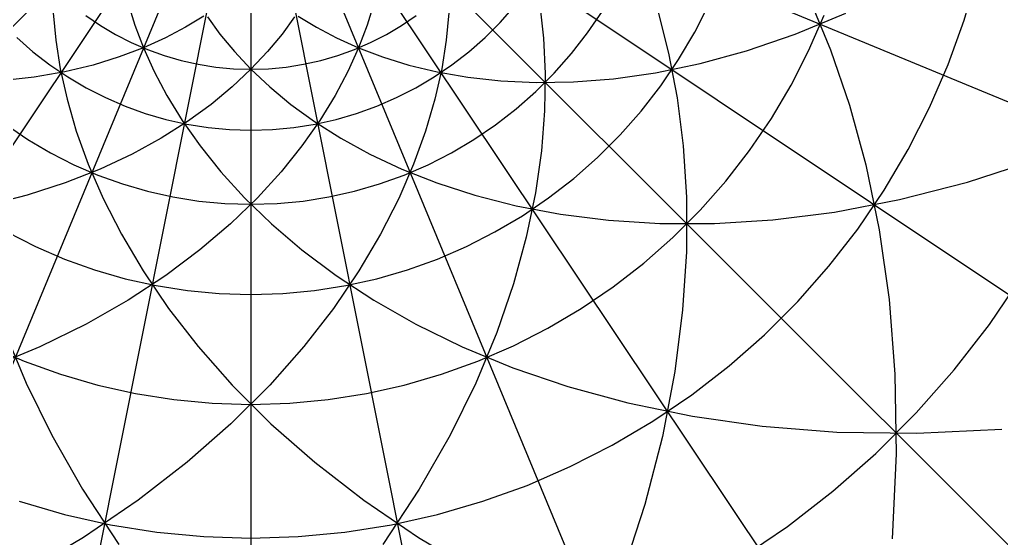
# Model space of a CAD drawing. Header units: metres. Extents: x -40000 to 40000, y -40000 to 40000.
# Drawn here: x -1423 to 4616, y -4616 to -1423 of the extents above; entities that cross this region are included whole.
import ezdxf

# ---------------------------------------------------------------- set-up
doc = ezdxf.new("R2010")
doc.units = ezdxf.units.M

msp = doc.modelspace()

# ---------------------------------------------------------------- linework, layer by layer
at = {"color": 0}
for p, q in [((-755.3, -1324.2), (-714.1, -1457.8)), ((755.3, -1324.2), (714.1, -1457.8)), ((3436.8, -1298.7), (3565.6, -1609.9)), ((-1217.2, -1380.7), (-1201.3, -1548.7)), ((1217.2, -1380.7), (1201.3, -1548.7)), ((1777.3, -1334.4), (1799.6, -1537)), ((2504, -1376.6), (2569.1, -1630.4)), ((3348.5, -1511.9), (3659.7, -1382.9)), ((-290.3, -1401.8), (-402.3, -1470.4)), ((-268.3, -1406.2), (-191.1, -1512.4)), ((268.3, -1406.2), (191.1, -1512.4)), ((290.3, -1401.8), (402.3, -1470.4)), ((-714.1, -1457.8), (-661.5, -1597)), ((-402.3, -1470.4), (-525.8, -1535.8)), ((402.3, -1470.4), (525.8, -1535.8)), ((714.1, -1457.8), (661.5, -1597)), ((-1201.3, -1548.7), (-1173.1, -1726.2)), ((-525.8, -1535.8), (-661.5, -1597)), ((-191.1, -1512.4), (-101.9, -1620.1)), ((191.1, -1512.4), (101.9, -1620.1)), ((525.8, -1535.8), (661.5, -1597)), ((1201.3, -1548.7), (1173.1, -1726.2)), ((1799.6, -1537), (1809.7, -1753.7)), ((3049.2, -1614.5), (3348.5, -1511.9)), ((-661.5, -1597), (-809.8, -1653)), ((-661.5, -1597), (-596.2, -1741.4)), ((-101.9, -1620.1), (0, -1728.6)), ((101.9, -1620.1), (0, -1728.6)), ((661.5, -1597), (596.2, -1741.4)), ((661.5, -1597), (809.8, -1653)), ((2569.1, -1630.4), (2621.3, -1904.5)), ((2762.6, -1693), (3049.2, -1614.5)), ((3565.6, -1609.9), (3681.7, -1949.3)), ((-809.8, -1653), (-971.1, -1702.5)), ((809.8, -1653), (971.1, -1702.5)), ((-1145.9, -1744.4), (-1334.4, -1777.3)), ((-1173.1, -1726.2), (-1131.3, -1913)), ((-971.1, -1702.5), (-1145.9, -1744.4)), ((-596.2, -1741.4), (-517.2, -1890.5)), ((0, -1728.6), (-115.6, -1837)), ((0, -1728.6), (115.6, -1837)), ((596.2, -1741.4), (517.2, -1890.5)), ((971.1, -1702.5), (1145.9, -1744.4)), ((1173.1, -1726.2), (1131.3, -1913)), ((1145.9, -1744.4), (1334.4, -1777.3)), ((2230.1, -1786.6), (2489.4, -1749.6)), ((2489.4, -1749.6), (2762.6, -1693)), ((-1334.4, -1777.3), (-1537, -1799.6)), ((1334.4, -1777.3), (1537, -1799.6)), ((1537, -1799.6), (1753.7, -1809.7)), ((1753.7, -1809.7), (1984.8, -1806)), ((1809.7, -1753.7), (1806, -1984.8)), ((1984.8, -1806), (2230.1, -1786.6)), ((-115.6, -1837), (-245.7, -1944.6)), ((115.6, -1837), (245.7, -1944.6)), ((-1131.3, -1913), (-1074.4, -2108.6)), ((-517.2, -1890.5), (-423.2, -2043.8)), ((517.2, -1890.5), (423.2, -2043.8)), ((1131.3, -1913), (1074.4, -2108.6)), ((2621.3, -1904.5), (2658.4, -2199.2)), ((-245.7, -1944.6), (-391.1, -2050.2)), ((245.7, -1944.6), (391.1, -2050.2)), ((1806, -1984.8), (1786.6, -2230.1)), ((3681.7, -1949.3), (3782.3, -2317.8)), ((-391.1, -2050.2), (-552.7, -2152.6)), ((-423.2, -2043.8), (-313.1, -2200.3)), ((423.2, -2043.8), (313.1, -2200.3)), ((391.1, -2050.2), (552.7, -2152.6)), ((-1074.4, -2108.6), (-1000.8, -2312.8)), ((1074.4, -2108.6), (1000.8, -2312.8)), ((-552.7, -2152.6), (-731.3, -2250.8)), ((552.7, -2152.6), (731.3, -2250.8)), ((-313.1, -2200.3), (-185.7, -2359.3)), ((313.1, -2200.3), (185.7, -2359.3)), ((1786.6, -2230.1), (1749.6, -2489.4)), ((2658.4, -2199.2), (2678.2, -2515)), ((-731.3, -2250.8), (-927.7, -2343.1)), ((731.3, -2250.8), (927.7, -2343.1)), ((4407.9, -2423.2), (4846.5, -2280.6)), ((-927.7, -2343.1), (-1142.6, -2428.1)), ((-1000.8, -2312.8), (-909, -2524.8)), ((1000.8, -2312.8), (909, -2524.8)), ((927.7, -2343.1), (1142.6, -2428.1)), ((3782.3, -2317.8), (3864.7, -2716.2)), ((-185.7, -2359.3), (-39.6, -2519.7)), ((185.7, -2359.3), (39.6, -2519.7)), ((-1142.6, -2428.1), (-1376.6, -2504)), ((1142.6, -2428.1), (1376.6, -2504)), ((3988.4, -2531.1), (4407.9, -2423.2)), ((-1376.6, -2504), (-1630.4, -2569.1)), ((-909, -2524.8), (-797.2, -2744)), ((39.6, -2519.7), (-126.4, -2680.5)), ((-39.6, -2519.7), (126.4, -2680.5)), ((909, -2524.8), (797.2, -2744)), ((1376.6, -2504), (1630.4, -2569.1)), ((1749.6, -2489.4), (1693, -2762.6)), ((2678.2, -2515), (2678.1, -2851.9)), ((3588.8, -2607.4), (3988.4, -2531.1)), ((1630.4, -2569.1), (1904.5, -2621.3)), ((1904.5, -2621.3), (2199.2, -2658.4)), ((2851.9, -2678.1), (3209.9, -2655.4)), ((3209.9, -2655.4), (3588.8, -2607.4)), ((-126.4, -2680.5), (-313.6, -2840.2)), ((126.4, -2680.5), (313.6, -2840.2)), ((2199.2, -2658.4), (2515, -2678.2)), ((2515, -2678.2), (2851.9, -2678.1)), ((3864.7, -2716.2), (3925.6, -3145)), ((-797.2, -2744), (-663.8, -2969.5)), ((797.2, -2744), (663.8, -2969.5)), ((1693, -2762.6), (1614.5, -3049.2)), ((-313.6, -2840.2), (-523.1, -2997.5)), ((313.6, -2840.2), (523.1, -2997.5)), ((2678.1, -2851.9), (2655.4, -3209.9)), ((-523.1, -2997.5), (-756.4, -3150.6)), ((-663.8, -2969.5), (-506.9, -3200.2)), ((663.8, -2969.5), (506.9, -3200.2)), ((523.1, -2997.5), (756.4, -3150.6)), ((1614.5, -3049.2), (1511.9, -3348.5)), ((-756.4, -3150.6), (-1014.5, -3297.7)), ((-506.9, -3200.2), (-324.7, -3434.9)), ((506.9, -3200.2), (324.7, -3434.9)), ((756.4, -3150.6), (1014.5, -3297.7)), ((3925.6, -3145), (3961.6, -3604.8)), ((2655.4, -3209.9), (2607.4, -3588.8)), ((-1014.5, -3297.7), (-1298.7, -3436.8)), ((1014.5, -3297.7), (1298.7, -3436.8)), ((-1511.9, -3348.5), (-1382.9, -3659.7)), ((1511.9, -3348.5), (1382.9, -3659.7)), ((-1298.7, -3436.8), (-1609.9, -3565.6)), ((-324.7, -3434.9), (-115.4, -3672.1)), ((324.7, -3434.9), (115.4, -3672.1)), ((1298.7, -3436.8), (1609.9, -3565.6)), ((1609.9, -3565.6), (1949.3, -3681.7)), ((2607.4, -3588.8), (2531.1, -3988.4)), ((3961.6, -3604.8), (3969.2, -4095.9)), ((-1382.9, -3659.7), (-1224.9, -3981.7)), ((115.4, -3672.1), (-122.9, -3910.3)), ((-115.4, -3672.1), (122.9, -3910.3)), ((1382.9, -3659.7), (1224.9, -3981.7)), ((1949.3, -3681.7), (2317.8, -3782.3)), ((2317.8, -3782.3), (2716.2, -3864.7)), ((2716.2, -3864.7), (3145, -3925.6)), ((-122.9, -3910.3), (-392, -4147.4)), ((122.9, -3910.3), (392, -4147.4)), ((-1224.9, -3981.7), (-1035.6, -4313.5)), ((1224.9, -3981.7), (1035.6, -4313.5)), ((3145, -3925.6), (3604.8, -3961.6)), ((3604.8, -3961.6), (4095.9, -3969.2)), ((4095.9, -3969.2), (4618.3, -3944.4)), ((2531.1, -3988.4), (2423.2, -4407.9)), ((3969.2, -4095.9), (3944.4, -4618.3)), ((-392, -4147.4), (-694, -4381.4)), ((392, -4147.4), (694, -4381.4)), ((-1035.6, -4313.5), (-812.1, -4653.4)), ((1035.6, -4313.5), (812.1, -4653.4)), ((-694, -4381.4), (-1030.5, -4610)), ((694, -4381.4), (1030.5, -4610)), ((2423.2, -4407.9), (2280.6, -4846.5)), ((-1030.5, -4610), (-1403.3, -4830.3)), ((1030.5, -4610), (1403.3, -4830.3))]:
    msp.add_line(p, q, dxfattribs=at)
at = {"layer": '1', "color": 1}
for p, q in [((-0.1, -0.1), (-28284.3, -28284.3)), ((-0.1, -0.1), (-22222.8, -33258.8)), ((-0.1, -0.1), (-15307.3, -36955.2)), ((0, -0.1), (-7803.6, -39231.4)), ((0, -0.1), (0, -40000)), ((0, -0.1), (7803.6, -39231.4)), ((0.1, -0.1), (15307.3, -36955.2)), ((0.1, -0.1), (22222.8, -33258.8)), ((0.1, -0.1), (28284.3, -28284.3)), ((0.1, -0.1), (33258.8, -22222.8)), ((0.1, -0.1), (36955.2, -15307.3)), ((4387.9, -1425.7), (4468.8, -1147.4)), ((2730, -1500.8), (2818.8, -1326.4)), ((1533.4, -1440), (1620.8, -1340.9)), ((2071, -1504.7), (2161.4, -1371.7)), ((-1016, -1398.4), (-926.2, -1459.5)), ((926.2, -1459.5), (1016, -1398.4)), ((1440, -1533.4), (1533.4, -1440)), ((3430.4, -1614.2), (3525, -1395.6)), ((4289.7, -1698.4), (4387.9, -1425.7)), ((-926.2, -1459.5), (-832.7, -1514.8)), ((832.7, -1514.8), (926.2, -1459.5)), ((1972.5, -1631.8), (2071, -1504.7)), ((2630.4, -1669.3), (2730, -1500.8)), ((-1440, -1533.4), (-1340.9, -1620.8)), ((-832.7, -1514.8), (-736, -1564)), ((-736, -1564), (-636.3, -1607.2)), ((636.3, -1607.2), (736, -1564)), ((736, -1564), (832.7, -1514.8)), ((1340.9, -1620.8), (1440, -1533.4)), ((-1340.9, -1620.8), (-1236.5, -1701.8)), ((-636.3, -1607.2), (-534.2, -1644)), ((534.2, -1644), (636.3, -1607.2)), ((1236.5, -1701.8), (1340.9, -1620.8)), ((3322.3, -1826.4), (3430.4, -1614.2)), ((-534.2, -1644), (-429.9, -1674.2)), ((-429.9, -1674.2), (-323.9, -1697.9)), ((323.9, -1697.9), (429.9, -1674.2)), ((429.9, -1674.2), (534.2, -1644)), ((1866.1, -1752.4), (1972.5, -1631.8)), ((2520.4, -1831.1), (2630.4, -1669.3)), ((-1236.5, -1701.8), (-1127.2, -1776.1)), ((-323.9, -1697.9), (-216.6, -1714.9)), ((-216.6, -1714.9), (-108.5, -1725.2)), ((-108.5, -1725.2), (0, -1728.6)), ((0, -1728.6), (108.5, -1725.2)), ((108.5, -1725.2), (216.6, -1714.9)), ((216.6, -1714.9), (323.9, -1697.9)), ((1127.2, -1776.1), (1236.5, -1701.8)), ((4174.6, -1964.4), (4289.7, -1698.4)), ((-1127.2, -1776.1), (-1013.4, -1843.4)), ((1013.4, -1843.4), (1127.2, -1776.1)), ((1752.4, -1866.1), (1866.1, -1752.4)), ((-1013.4, -1843.4), (-895.7, -1903.4)), ((895.7, -1903.4), (1013.4, -1843.4)), ((1631.8, -1972.5), (1752.4, -1866.1)), ((2400.4, -1985.8), (2520.4, -1831.1)), ((3201, -2031.4), (3322.3, -1826.4)), ((-895.7, -1903.4), (-774.4, -1955.8)), ((774.4, -1955.8), (895.7, -1903.4)), ((-774.4, -1955.8), (-650, -2000.6)), ((650, -2000.6), (774.4, -1955.8)), ((1504.7, -2071), (1631.8, -1972.5)), ((2271, -2132.6), (2400.4, -1985.8)), ((4043, -2222.7), (4174.6, -1964.4)), ((-650, -2000.6), (-523.1, -2037.5)), ((-523.1, -2037.5), (-394.2, -2066.3)), ((394.2, -2066.3), (523.1, -2037.5)), ((523.1, -2037.5), (650, -2000.6)), ((3067.2, -2228.4), (3201, -2031.4)), ((-1504.7, -2071), (-1371.7, -2161.4)), ((-394.2, -2066.3), (-263.6, -2087)), ((-263.6, -2087), (-132.1, -2099.4)), ((-132.1, -2099.4), (0, -2103.6)), ((0, -2103.6), (132.1, -2099.4)), ((132.1, -2099.4), (263.6, -2087)), ((263.6, -2087), (394.2, -2066.3)), ((1371.7, -2161.4), (1504.7, -2071)), ((-1371.7, -2161.4), (-1233.3, -2243.3)), ((1233.3, -2243.3), (1371.7, -2161.4)), ((2132.6, -2271), (2271, -2132.6)), ((2921.2, -2416.6), (3067.2, -2228.4)), ((3895.5, -2472.2), (4043, -2222.7)), ((-1233.3, -2243.3), (-1090, -2316.3)), ((1090, -2316.3), (1233.3, -2243.3)), ((1985.8, -2400.4), (2132.6, -2271)), ((-1090, -2316.3), (-942.4, -2380.2)), ((942.4, -2380.2), (1090, -2316.3)), ((-942.4, -2380.2), (-791.1, -2434.7)), ((791.1, -2434.7), (942.4, -2380.2)), ((1831.2, -2520.3), (1985.8, -2400.4)), ((-791.1, -2434.7), (-636.6, -2479.5)), ((636.6, -2479.5), (791.1, -2434.7)), ((2763.7, -2595.3), (2921.2, -2416.6)), ((3732.6, -2711.9), (3895.5, -2472.2)), ((-636.6, -2479.5), (-479.7, -2514.6)), ((-479.7, -2514.6), (-320.8, -2539.8)), ((320.8, -2539.8), (479.7, -2514.6)), ((479.7, -2514.6), (636.6, -2479.5)), ((1669.3, -2630.4), (1831.2, -2520.3)), ((-320.8, -2539.8), (-160.7, -2554.9)), ((-160.7, -2554.9), (0, -2559.9)), ((0, -2559.9), (160.7, -2554.9)), ((160.7, -2554.9), (320.8, -2539.8)), ((2595.3, -2763.7), (2763.7, -2595.3)), ((1500.8, -2730), (1669.3, -2630.4)), ((3554.9, -2940.9), (3732.6, -2711.9)), ((-1500.8, -2730), (-1326.4, -2818.8)), ((1326.4, -2818.8), (1500.8, -2730)), ((2416.6, -2921.2), (2595.3, -2763.7)), ((-1326.4, -2818.8), (-1146.8, -2896.6)), ((1146.8, -2896.6), (1326.4, -2818.8)), ((-1146.8, -2896.6), (-962.7, -2962.9)), ((962.7, -2962.9), (1146.8, -2896.6)), ((2228.4, -3067.2), (2416.6, -2921.2)), ((3363.3, -3158.3), (3554.9, -2940.9)), ((-962.7, -2962.9), (-774.8, -3017.5)), ((-774.8, -3017.5), (-583.8, -3060.2)), ((583.8, -3060.2), (774.8, -3017.5)), ((774.8, -3017.5), (962.7, -2962.9)), ((4542.4, -3300.2), (4740.6, -3008.5)), ((-583.8, -3060.2), (-390.5, -3090.8)), ((390.5, -3090.8), (583.8, -3060.2)), ((2031.4, -3201), (2228.4, -3067.2)), ((-390.5, -3090.8), (-195.6, -3109.2)), ((-195.6, -3109.2), (0, -3115.3)), ((0, -3115.3), (195.6, -3109.2)), ((195.6, -3109.2), (390.5, -3090.8)), ((3158.3, -3363.3), (3363.3, -3158.3)), ((1826.4, -3322.3), (2031.4, -3201)), ((4326.2, -3578.9), (4542.4, -3300.2)), ((1614.2, -3430.4), (1826.4, -3322.3)), ((2940.9, -3554.9), (3158.3, -3363.3)), ((-1614.2, -3430.4), (-1395.6, -3525)), ((1395.6, -3525), (1614.2, -3430.4)), ((-1395.6, -3525), (-1171.5, -3605.7)), ((1171.5, -3605.7), (1395.6, -3525)), ((2711.9, -3732.6), (2940.9, -3554.9)), ((-1171.5, -3605.7), (-942.8, -3672.1)), ((942.8, -3672.1), (1171.5, -3605.7)), ((4092.9, -3843.5), (4326.2, -3578.9)), ((-942.8, -3672.1), (-710.4, -3724.1)), ((710.4, -3724.1), (942.8, -3672.1)), ((-710.4, -3724.1), (-475.2, -3761.3)), ((475.2, -3761.3), (710.4, -3724.1)), ((2472.2, -3895.5), (2711.9, -3732.6)), ((-475.2, -3761.3), (-238.1, -3783.7)), ((-238.1, -3783.7), (0, -3791.2)), ((0, -3791.2), (238.1, -3783.7)), ((238.1, -3783.7), (475.2, -3761.3)), ((3843.5, -4092.9), (4092.9, -3843.5)), ((2222.7, -4043), (2472.2, -3895.5)), ((1964.4, -4174.6), (2222.7, -4043)), ((3578.9, -4326.2), (3843.5, -4092.9)), ((1698.4, -4289.7), (1964.4, -4174.6)), ((1425.7, -4387.9), (1698.4, -4289.7)), ((3300.2, -4542.4), (3578.9, -4326.2)), ((-1425.7, -4387.9), (-1147.4, -4468.8)), ((1147.4, -4468.8), (1425.7, -4387.9)), ((-1147.4, -4468.8), (-864.5, -4532)), ((864.5, -4532), (1147.4, -4468.8)), ((-864.5, -4532), (-578.3, -4577.3)), ((-578.3, -4577.3), (-289.7, -4604.6)), ((289.7, -4604.6), (578.3, -4577.3)), ((578.3, -4577.3), (864.5, -4532)), ((3008.5, -4740.6), (3300.2, -4542.4)), ((-289.7, -4604.6), (0, -4613.7)), ((0, -4613.7), (289.7, -4604.6))]:
    msp.add_line(p, q, dxfattribs=at)

doc.saveas('drawing.dxf')
